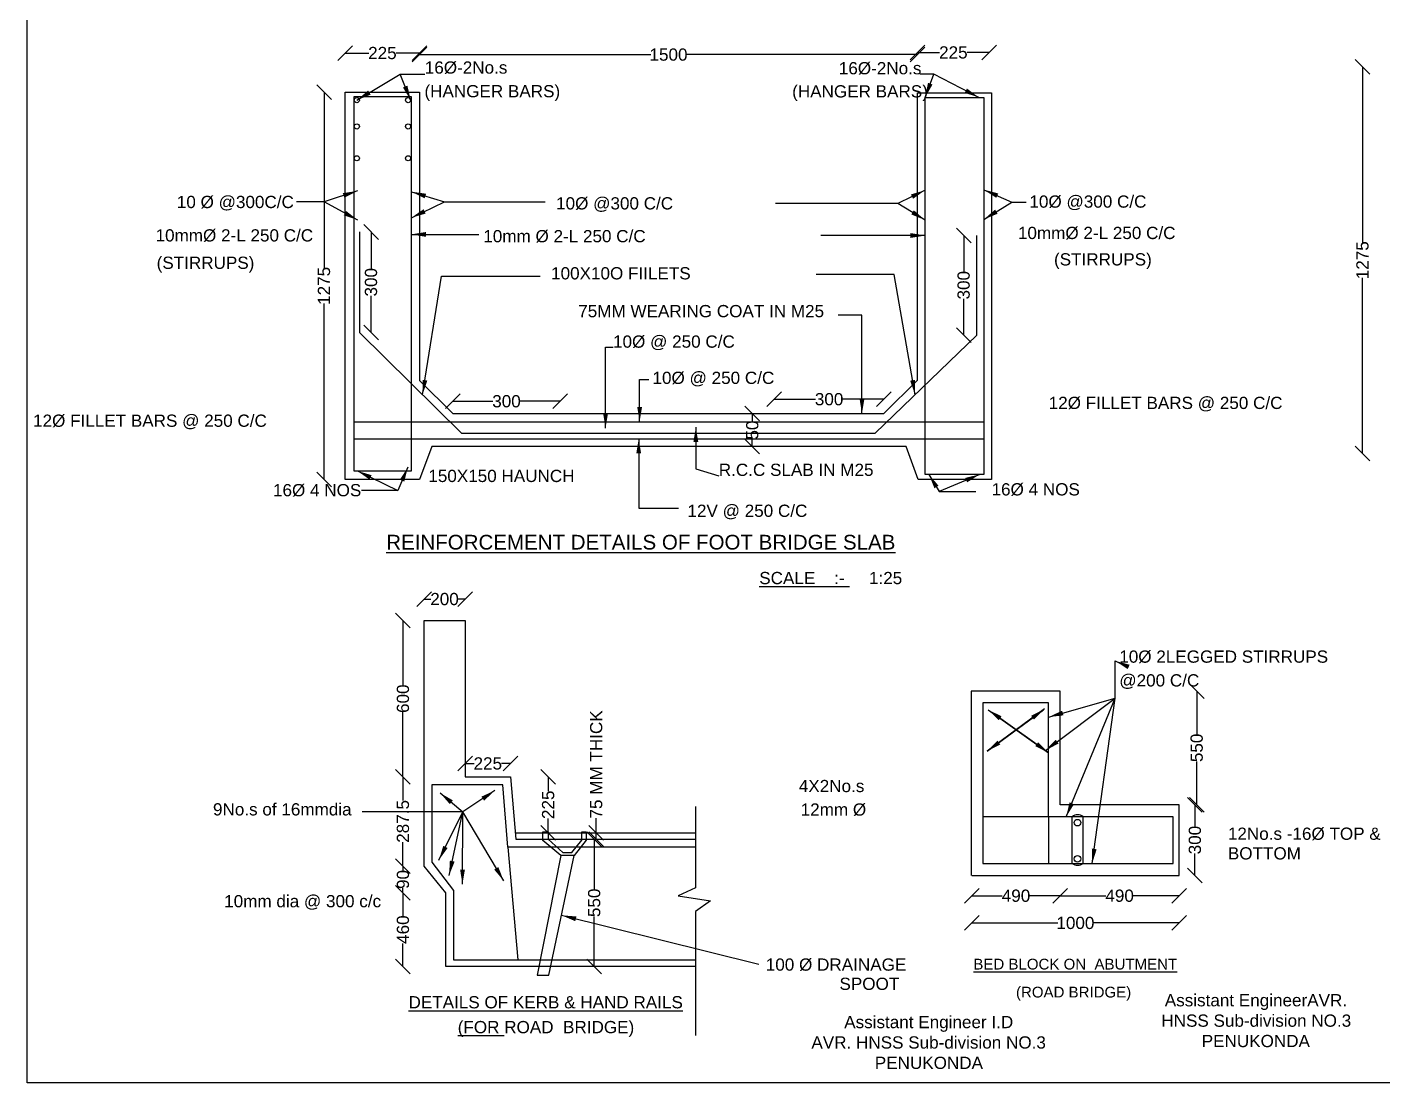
# Model space of a CAD drawing. Header units: millimetres. Extents: x 5766690 to 5772568, y 20982420 to 20985968.
# Drawn here: x 5766690 to 5769461, y 20982420 to 20984578 of the extents above; entities that cross this region are included whole.
import ezdxf

# ---------------------------------------------------------------- set-up
doc = ezdxf.new("R2010")
doc.units = ezdxf.units.MM
doc.header["$MEASUREMENT"] = 0
for name, color, linetype in [('DIMENSIONS', 7, 'Continuous'), ('DRAWING', 7, 'Continuous'), ('TEXT', 7, 'Continuous')]:
    doc.layers.add(name, color=color, linetype=linetype)
doc.styles.get("Standard").update_dxf_attribs({"font": 'arial.ttf', "height": 25})
doc.dimstyles.get("Standard").update_dxf_attribs({"dimtxt": 25, "dimasz": 30, "dimexe": 0.18, "dimexo": 0.0625, "dimgap": 0.09, "dimtad": 0, "dimdec": 0, "dimzin": 0, "dimdsep": 46, "dimtxsty": 'Standard', "dimblk": 'OBLIQUE', "dimcen": 0.09, "dimse1": 1, "dimse2": 1, "dimadec": 0, "dimazin": 0, "dimtfac": 1, "dimtdec": 0, "dimtofl": 0, "dimtmove": 0, "dimatfit": 3, "dimfxl": 1, "dimtolj": 1, "dimtzin": 0, "dimarcsym": 0})

# ---------------------------------------------------------------- blocks, each defined once
blk = doc.blocks.new('_Oblique')
at = {"color": 0, "linetype": 'ByBlock', "lineweight": -2}
blk.add_line((-0.5, -0.5), (0.5, 0.5), dxfattribs=at)
blk = doc.blocks.new('*D23')
at = {"layer": 'Defpoints', "color": 0, "transparency": 16777216}
for p in [(5767492.1, 20984525.4), (5767340.3, 20984445.3), (5767492.1, 20984445.3)]:
    blk.add_point(p, dxfattribs=at)
at = {"layer": 'DIMENSIONS', "color": 0, "lineweight": -2, "transparency": 16777216}
for p, q in [((5767340.3, 20984525.4), (5767388.2, 20984525.4)), ((5767492.1, 20984525.4), (5767444.2, 20984525.4))]:
    blk.add_line(p, q, dxfattribs=at)
at = {"layer": 'DIMENSIONS', "color": 0, "lineweight": -2, "transparency": 16777216, "xscale": 30, "yscale": 30, "zscale": 30, "rotation": 180}
blk.add_blockref('_Oblique', (5767340.3, 20984525.4), dxfattribs=at)
at = {"layer": 'DIMENSIONS', "color": 0, "lineweight": -2, "transparency": 16777216, "xscale": 30, "yscale": 30, "zscale": 30}
blk.add_blockref('_Oblique', (5767492.1, 20984525.4), dxfattribs=at)
at = {"layer": 'DIMENSIONS', "color": 0, "transparency": 16777216, "insert": (5767416.2, 20984525.4), "char_height": 25, "attachment_point": 5}
blk.add_mtext('\\A1;225', dxfattribs=at)
blk = doc.blocks.new('*D24')
at = {"layer": 'Defpoints', "color": 0, "transparency": 16777216}
for p in [(5768510.2, 20984522.2), (5767492.1, 20984445.3), (5768510.2, 20984444.2)]:
    blk.add_point(p, dxfattribs=at)
at = {"layer": 'DIMENSIONS', "color": 0, "lineweight": -2, "transparency": 16777216}
for p, q in [((5767492.1, 20984522.2), (5767964.9, 20984522.2)), ((5768510.2, 20984522.2), (5768037.3, 20984522.2))]:
    blk.add_line(p, q, dxfattribs=at)
at = {"layer": 'DIMENSIONS', "color": 0, "lineweight": -2, "transparency": 16777216, "xscale": 30, "yscale": 30, "zscale": 30, "rotation": 180}
blk.add_blockref('_Oblique', (5767492.1, 20984522.2), dxfattribs=at)
at = {"layer": 'DIMENSIONS', "color": 0, "lineweight": -2, "transparency": 16777216, "xscale": 30, "yscale": 30, "zscale": 30}
blk.add_blockref('_Oblique', (5768510.2, 20984522.2), dxfattribs=at)
at = {"layer": 'DIMENSIONS', "color": 0, "transparency": 16777216, "insert": (5768001.1, 20984522.2), "char_height": 25, "attachment_point": 5}
blk.add_mtext('\\A1;1500', dxfattribs=at)
blk = doc.blocks.new('*D25')
at = {"layer": 'Defpoints', "color": 0, "transparency": 16777216}
for p in [(5768510.2, 20984522.2), (5768656.6, 20984526.6), (5768656.6, 20984522.2)]:
    blk.add_point(p, dxfattribs=at)
at = {"layer": 'DIMENSIONS', "color": 0, "lineweight": -2, "transparency": 16777216}
for p, q in [((5768510.2, 20984526.6), (5768555.4, 20984526.6)), ((5768656.6, 20984526.6), (5768611.4, 20984526.6))]:
    blk.add_line(p, q, dxfattribs=at)
at = {"layer": 'DIMENSIONS', "color": 0, "lineweight": -2, "transparency": 16777216, "xscale": 30, "yscale": 30, "zscale": 30, "rotation": 180}
blk.add_blockref('_Oblique', (5768510.2, 20984526.6), dxfattribs=at)
at = {"layer": 'DIMENSIONS', "color": 0, "lineweight": -2, "transparency": 16777216, "xscale": 30, "yscale": 30, "zscale": 30}
blk.add_blockref('_Oblique', (5768656.6, 20984526.6), dxfattribs=at)
at = {"layer": 'DIMENSIONS', "color": 0, "transparency": 16777216, "insert": (5768583.4, 20984526.6), "char_height": 25, "attachment_point": 5}
blk.add_mtext('\\A1;225', dxfattribs=at)
blk = doc.blocks.new('*D26')
at = {"layer": 'Defpoints', "color": 0, "transparency": 16777216}
for p in [(5767340.3, 20984445.3), (5767296.9, 20983653.9), (5767340.3, 20983653.9)]:
    blk.add_point(p, dxfattribs=at)
at = {"layer": 'DIMENSIONS', "color": 0, "lineweight": -2, "transparency": 16777216}
for p, q in [((5767296.9, 20984445.3), (5767296.9, 20984086)), ((5767296.9, 20983653.9), (5767296.9, 20984013.3))]:
    blk.add_line(p, q, dxfattribs=at)
at = {"layer": 'DIMENSIONS', "color": 0, "lineweight": -2, "transparency": 16777216, "xscale": 30, "yscale": 30, "zscale": 30}
for p, rotation in [((5767296.9, 20984445.3), 90), ((5767296.9, 20983653.9), 270)]:
    blk.add_blockref('_Oblique', p, dxfattribs=dict(at, rotation=rotation))
at = {"layer": 'DIMENSIONS', "color": 0, "transparency": 16777216, "insert": (5767296.9, 20984049.6), "char_height": 25, "attachment_point": 5, "rotation": 90}
blk.add_mtext('\\A1;1275', dxfattribs=at)
blk = doc.blocks.new('*D27')
at = {"layer": 'Defpoints', "color": 0, "transparency": 16777216}
for p in [(5767369.4, 20984159.7), (5767369.4, 20983954.4), (5767393, 20983954.4)]:
    blk.add_point(p, dxfattribs=at)
at = {"layer": 'DIMENSIONS', "color": 0, "lineweight": -2, "transparency": 16777216}
for p, q in [((5767393, 20984159.7), (5767393, 20984084.7)), ((5767393, 20983954.4), (5767393, 20984029.4))]:
    blk.add_line(p, q, dxfattribs=at)
at = {"layer": 'DIMENSIONS', "color": 0, "lineweight": -2, "transparency": 16777216, "xscale": 30, "yscale": 30, "zscale": 30}
for p, rotation in [((5767393, 20984159.7), 90), ((5767393, 20983954.4), 270)]:
    blk.add_blockref('_Oblique', p, dxfattribs=dict(at, rotation=rotation))
at = {"layer": 'DIMENSIONS', "color": 0, "transparency": 16777216, "insert": (5767393, 20984057), "char_height": 25, "attachment_point": 5, "rotation": 90}
blk.add_mtext('\\A1;300', dxfattribs=at)
blk = doc.blocks.new('*D28')
at = {"layer": 'Defpoints', "color": 0, "transparency": 16777216}
for p in [(5767559.9, 20983813.6), (5767559.9, 20983788.7), (5767779.9, 20983788.7)]:
    blk.add_point(p, dxfattribs=at)
at = {"layer": 'DIMENSIONS', "color": 0, "lineweight": -2, "transparency": 16777216}
for p, q in [((5767559.9, 20983813.6), (5767642.2, 20983813.6)), ((5767779.9, 20983813.6), (5767697.5, 20983813.6))]:
    blk.add_line(p, q, dxfattribs=at)
at = {"layer": 'DIMENSIONS', "color": 0, "lineweight": -2, "transparency": 16777216, "xscale": 30, "yscale": 30, "zscale": 30, "rotation": 180}
blk.add_blockref('_Oblique', (5767559.9, 20983813.6), dxfattribs=at)
at = {"layer": 'DIMENSIONS', "color": 0, "lineweight": -2, "transparency": 16777216, "xscale": 30, "yscale": 30, "zscale": 30}
blk.add_blockref('_Oblique', (5767779.9, 20983813.6), dxfattribs=at)
at = {"layer": 'DIMENSIONS', "color": 0, "transparency": 16777216, "insert": (5767669.9, 20983813.6), "char_height": 25, "attachment_point": 5}
blk.add_mtext('\\A1;300', dxfattribs=at)
blk = doc.blocks.new('*D29')
at = {"layer": 'Defpoints', "color": 0, "transparency": 16777216}
for p in [(5768441.6, 20983817.8), (5768217.2, 20983788.7), (5768441.6, 20983788.7)]:
    blk.add_point(p, dxfattribs=at)
at = {"layer": 'DIMENSIONS', "color": 0, "lineweight": -2, "transparency": 16777216}
for p, q in [((5768217.2, 20983817.8), (5768301.7, 20983817.8)), ((5768441.6, 20983817.8), (5768357, 20983817.8))]:
    blk.add_line(p, q, dxfattribs=at)
at = {"layer": 'DIMENSIONS', "color": 0, "lineweight": -2, "transparency": 16777216, "xscale": 30, "yscale": 30, "zscale": 30, "rotation": 180}
blk.add_blockref('_Oblique', (5768217.2, 20983817.8), dxfattribs=at)
at = {"layer": 'DIMENSIONS', "color": 0, "lineweight": -2, "transparency": 16777216, "xscale": 30, "yscale": 30, "zscale": 30}
blk.add_blockref('_Oblique', (5768441.6, 20983817.8), dxfattribs=at)
at = {"layer": 'DIMENSIONS', "color": 0, "transparency": 16777216, "insert": (5768329.4, 20983817.8), "char_height": 25, "attachment_point": 5}
blk.add_mtext('\\A1;300', dxfattribs=at)
blk = doc.blocks.new('*D30')
at = {"layer": 'Defpoints', "color": 0, "transparency": 16777216}
for p in [(5768172.4, 20983788.7), (5768180.8, 20983788.7), (5768180.8, 20983721)]:
    blk.add_point(p, dxfattribs=at)
at = {"layer": 'DIMENSIONS', "color": 0, "lineweight": -2, "transparency": 16777216}
for p, q in [((5768172.4, 20983788.7), (5768172.4, 20983772.8)), ((5768172.4, 20983721), (5768172.4, 20983736.9))]:
    blk.add_line(p, q, dxfattribs=at)
at = {"layer": 'DIMENSIONS', "color": 0, "lineweight": -2, "transparency": 16777216, "xscale": 30, "yscale": 30, "zscale": 30}
for p, rotation in [((5768172.4, 20983788.7), 90), ((5768172.4, 20983721), 270)]:
    blk.add_blockref('_Oblique', p, dxfattribs=dict(at, rotation=rotation))
at = {"layer": 'DIMENSIONS', "color": 0, "transparency": 16777216, "insert": (5768172.4, 20983754.8), "char_height": 25, "attachment_point": 5, "rotation": 90}
blk.add_mtext('\\A1;50', dxfattribs=at)
blk = doc.blocks.new('*D31')
at = {"layer": 'Defpoints', "color": 0, "transparency": 16777216}
for p in [(5768604.5, 20984152.7), (5768631.7, 20984152.7), (5768631.7, 20983949.1)]:
    blk.add_point(p, dxfattribs=at)
at = {"layer": 'DIMENSIONS', "color": 0, "lineweight": -2, "transparency": 16777216}
for p, q in [((5768604.5, 20984152.7), (5768604.5, 20984078.6)), ((5768604.5, 20983949.1), (5768604.5, 20984023.3))]:
    blk.add_line(p, q, dxfattribs=at)
at = {"layer": 'DIMENSIONS', "color": 0, "lineweight": -2, "transparency": 16777216, "xscale": 30, "yscale": 30, "zscale": 30}
for p, rotation in [((5768604.5, 20984152.7), 90), ((5768604.5, 20983949.1), 270)]:
    blk.add_blockref('_Oblique', p, dxfattribs=dict(at, rotation=rotation))
at = {"layer": 'DIMENSIONS', "color": 0, "transparency": 16777216, "insert": (5768604.5, 20984050.9), "char_height": 25, "attachment_point": 5, "rotation": 90}
blk.add_mtext('\\A1;300', dxfattribs=at)
blk = doc.blocks.new('*D32')
at = {"layer": 'Defpoints', "color": 0, "transparency": 16777216}
for p in [(5768801.9, 20983221.3), (5768801.9, 20982989.1), (5769080.9, 20982989.1)]:
    blk.add_point(p, dxfattribs=at)
at = {"layer": 'DIMENSIONS', "color": 0, "lineweight": -2, "transparency": 16777216}
for p, q in [((5769080.9, 20983221.3), (5769080.9, 20983132.9)), ((5769080.9, 20982989.1), (5769080.9, 20983077.5))]:
    blk.add_line(p, q, dxfattribs=at)
at = {"layer": 'DIMENSIONS', "color": 0, "lineweight": -2, "transparency": 16777216, "xscale": 30, "yscale": 30, "zscale": 30}
for p, rotation in [((5769080.9, 20983221.3), 90), ((5769080.9, 20982989.1), 270)]:
    blk.add_blockref('_Oblique', p, dxfattribs=dict(at, rotation=rotation))
at = {"layer": 'DIMENSIONS', "color": 0, "transparency": 16777216, "insert": (5769080.9, 20983105.2), "char_height": 25, "attachment_point": 5, "rotation": 90}
blk.add_mtext('\\A1;550', dxfattribs=at)
blk = doc.blocks.new('*D33')
at = {"layer": 'Defpoints', "color": 0, "transparency": 16777216}
for p in [(5769044.7, 20982989.1), (5769044.7, 20982844.6), (5769077.2, 20982844.6)]:
    blk.add_point(p, dxfattribs=at)
at = {"layer": 'DIMENSIONS', "color": 0, "lineweight": -2, "transparency": 16777216}
for p, q in [((5769077.2, 20982989.1), (5769077.2, 20982944.5)), ((5769077.2, 20982844.6), (5769077.2, 20982889.2))]:
    blk.add_line(p, q, dxfattribs=at)
at = {"layer": 'DIMENSIONS', "color": 0, "lineweight": -2, "transparency": 16777216, "xscale": 30, "yscale": 30, "zscale": 30}
for p, rotation in [((5769077.2, 20982989.1), 90), ((5769077.2, 20982844.6), 270)]:
    blk.add_blockref('_Oblique', p, dxfattribs=dict(at, rotation=rotation))
at = {"layer": 'DIMENSIONS', "color": 0, "transparency": 16777216, "insert": (5769077.2, 20982916.8), "char_height": 25, "attachment_point": 5, "rotation": 90}
blk.add_mtext('\\A1;300', dxfattribs=at)
blk = doc.blocks.new('*D34')
at = {"layer": 'Defpoints', "color": 0, "transparency": 16777216}
for p in [(5768801.9, 20982978.3), (5768621.1, 20982844.6), (5768801.9, 20982802.9)]:
    blk.add_point(p, dxfattribs=at)
at = {"layer": 'DIMENSIONS', "color": 0, "lineweight": -2, "transparency": 16777216}
for p, q in [((5768621.1, 20982802.9), (5768683.3, 20982802.9)), ((5768801.9, 20982802.9), (5768739.7, 20982802.9))]:
    blk.add_line(p, q, dxfattribs=at)
at = {"layer": 'DIMENSIONS', "color": 0, "lineweight": -2, "transparency": 16777216, "xscale": 30, "yscale": 30, "zscale": 30, "rotation": 180}
blk.add_blockref('_Oblique', (5768621.1, 20982802.9), dxfattribs=at)
at = {"layer": 'DIMENSIONS', "color": 0, "lineweight": -2, "transparency": 16777216, "xscale": 30, "yscale": 30, "zscale": 30}
blk.add_blockref('_Oblique', (5768801.9, 20982802.9), dxfattribs=at)
at = {"layer": 'DIMENSIONS', "color": 0, "transparency": 16777216, "insert": (5768711.5, 20982802.9), "char_height": 25, "attachment_point": 5}
blk.add_mtext('\\A1;490', dxfattribs=at)
blk = doc.blocks.new('*D35')
at = {"layer": 'Defpoints', "color": 0, "transparency": 16777216}
for p in [(5768801.9, 20982989.1), (5769044.7, 20982989.1), (5769044.7, 20982802.9)]:
    blk.add_point(p, dxfattribs=at)
at = {"layer": 'DIMENSIONS', "color": 0, "lineweight": -2, "transparency": 16777216}
for p, q in [((5768801.9, 20982802.9), (5768895.1, 20982802.9)), ((5769044.7, 20982802.9), (5768951.5, 20982802.9))]:
    blk.add_line(p, q, dxfattribs=at)
at = {"layer": 'DIMENSIONS', "color": 0, "lineweight": -2, "transparency": 16777216, "xscale": 30, "yscale": 30, "zscale": 30, "rotation": 180}
blk.add_blockref('_Oblique', (5768801.9, 20982802.9), dxfattribs=at)
at = {"layer": 'DIMENSIONS', "color": 0, "lineweight": -2, "transparency": 16777216, "xscale": 30, "yscale": 30, "zscale": 30}
blk.add_blockref('_Oblique', (5769044.7, 20982802.9), dxfattribs=at)
at = {"layer": 'DIMENSIONS', "color": 0, "transparency": 16777216, "insert": (5768923.3, 20982802.9), "char_height": 25, "attachment_point": 5}
blk.add_mtext('\\A1;490', dxfattribs=at)
blk = doc.blocks.new('*D36')
at = {"layer": 'Defpoints', "color": 0, "transparency": 16777216}
for p in [(5768621.1, 20982844.6), (5769044.7, 20982844.6), (5769044.7, 20982747.3)]:
    blk.add_point(p, dxfattribs=at)
at = {"layer": 'DIMENSIONS', "color": 0, "lineweight": -2, "transparency": 16777216}
for p, q in [((5768621.1, 20982747.3), (5768796.7, 20982747.3)), ((5769044.7, 20982747.3), (5768869.1, 20982747.3))]:
    blk.add_line(p, q, dxfattribs=at)
at = {"layer": 'DIMENSIONS', "color": 0, "lineweight": -2, "transparency": 16777216, "xscale": 30, "yscale": 30, "zscale": 30, "rotation": 180}
blk.add_blockref('_Oblique', (5768621.1, 20982747.3), dxfattribs=at)
at = {"layer": 'DIMENSIONS', "color": 0, "lineweight": -2, "transparency": 16777216, "xscale": 30, "yscale": 30, "zscale": 30}
blk.add_blockref('_Oblique', (5769044.7, 20982747.3), dxfattribs=at)
at = {"layer": 'DIMENSIONS', "color": 0, "transparency": 16777216, "insert": (5768832.9, 20982747.3), "char_height": 25, "attachment_point": 5}
blk.add_mtext('\\A1;1000', dxfattribs=at)
blk = doc.blocks.new('*D39')
at = {"layer": 'Defpoints', "color": 0, "transparency": 16777216}
for p in [(5769476.8, 20984497.1), (5769419.8, 20983706.9), (5769476.8, 20983706.9)]:
    blk.add_point(p, dxfattribs=at)
at = {"layer": 'DIMENSIONS', "color": 0, "lineweight": -2, "transparency": 16777216}
for p, q in [((5769419.8, 20984497.1), (5769419.8, 20984138.3)), ((5769419.8, 20983706.9), (5769419.8, 20984065.7))]:
    blk.add_line(p, q, dxfattribs=at)
at = {"layer": 'DIMENSIONS', "color": 0, "lineweight": -2, "transparency": 16777216, "xscale": 30, "yscale": 30, "zscale": 30}
for p, rotation in [((5769419.8, 20984497.1), 90), ((5769419.8, 20983706.9), 270)]:
    blk.add_blockref('_Oblique', p, dxfattribs=dict(at, rotation=rotation))
at = {"layer": 'DIMENSIONS', "color": 0, "transparency": 16777216, "insert": (5769419.8, 20984102), "char_height": 25, "attachment_point": 5, "rotation": 90}
blk.add_mtext('\\A1;1275', dxfattribs=at)
blk = doc.blocks.new('*D42')
at = {"layer": 'Defpoints', "color": 0, "transparency": 16777216}
for p in [(5767585.1, 20983409.3), (5767501.3, 20983365.3), (5767585.1, 20983365.3)]:
    blk.add_point(p, dxfattribs=at)
at = {"layer": 'DIMENSIONS', "color": 0, "lineweight": -2, "transparency": 16777216}
for p, q in [((5767501.3, 20983409.3), (5767515.3, 20983409.3)), ((5767585.1, 20983409.3), (5767571.1, 20983409.3))]:
    blk.add_line(p, q, dxfattribs=at)
at = {"layer": 'DIMENSIONS', "color": 0, "lineweight": -2, "transparency": 16777216, "xscale": 30, "yscale": 30, "zscale": 30, "rotation": 180}
blk.add_blockref('_Oblique', (5767501.3, 20983409.3), dxfattribs=at)
at = {"layer": 'DIMENSIONS', "color": 0, "lineweight": -2, "transparency": 16777216, "xscale": 30, "yscale": 30, "zscale": 30}
blk.add_blockref('_Oblique', (5767585.1, 20983409.3), dxfattribs=at)
at = {"layer": 'DIMENSIONS', "color": 0, "transparency": 16777216, "insert": (5767543.2, 20983409.3), "char_height": 25, "attachment_point": 5}
blk.add_mtext('\\A1;200', dxfattribs=at)
blk = doc.blocks.new('*D43')
at = {"layer": 'Defpoints', "color": 0, "transparency": 16777216}
for p in [(5767458.3, 20983365.3), (5767585.1, 20983365.3), (5767585.1, 20983046.2)]:
    blk.add_point(p, dxfattribs=at)
at = {"layer": 'DIMENSIONS', "color": 0, "lineweight": -2, "transparency": 16777216}
for p, q in [((5767458.3, 20983365.3), (5767458.3, 20983233.5)), ((5767458.3, 20983046.2), (5767458.3, 20983178))]:
    blk.add_line(p, q, dxfattribs=at)
at = {"layer": 'DIMENSIONS', "color": 0, "lineweight": -2, "transparency": 16777216, "xscale": 30, "yscale": 30, "zscale": 30}
for p, rotation in [((5767458.3, 20983365.3), 90), ((5767458.3, 20983046.2), 270)]:
    blk.add_blockref('_Oblique', p, dxfattribs=dict(at, rotation=rotation))
at = {"layer": 'DIMENSIONS', "color": 0, "transparency": 16777216, "insert": (5767458.3, 20983205.7), "char_height": 25, "attachment_point": 5, "rotation": 90}
blk.add_mtext('\\A1;600', dxfattribs=at)
blk = doc.blocks.new('*D44')
at = {"layer": 'Defpoints', "color": 0, "transparency": 16777216}
for p in [(5767678.3, 20983073.3), (5767585.1, 20983046.2), (5767678.3, 20983046.2)]:
    blk.add_point(p, dxfattribs=at)
at = {"layer": 'DIMENSIONS', "color": 0, "lineweight": -2, "transparency": 16777216}
for p, q in [((5767585.1, 20983073.3), (5767603.7, 20983073.3)), ((5767678.3, 20983073.3), (5767659.7, 20983073.3))]:
    blk.add_line(p, q, dxfattribs=at)
at = {"layer": 'DIMENSIONS', "color": 0, "lineweight": -2, "transparency": 16777216, "xscale": 30, "yscale": 30, "zscale": 30, "rotation": 180}
blk.add_blockref('_Oblique', (5767585.1, 20983073.3), dxfattribs=at)
at = {"layer": 'DIMENSIONS', "color": 0, "lineweight": -2, "transparency": 16777216, "xscale": 30, "yscale": 30, "zscale": 30}
blk.add_blockref('_Oblique', (5767678.3, 20983073.3), dxfattribs=at)
at = {"layer": 'DIMENSIONS', "color": 0, "transparency": 16777216, "insert": (5767631.7, 20983073.3), "char_height": 25, "attachment_point": 5}
blk.add_mtext('\\A1;225', dxfattribs=at)
blk = doc.blocks.new('*D45')
at = {"layer": 'Defpoints', "color": 0, "transparency": 16777216}
for p in [(5767682, 20983046.2), (5767687.7, 20982931.6), (5767755.1, 20982931.6)]:
    blk.add_point(p, dxfattribs=at)
at = {"layer": 'DIMENSIONS', "color": 0, "lineweight": -2, "transparency": 16777216}
for p, q in [((5767755.1, 20983046.2), (5767755.1, 20983016.9)), ((5767755.1, 20982931.6), (5767755.1, 20982960.9))]:
    blk.add_line(p, q, dxfattribs=at)
at = {"layer": 'DIMENSIONS', "color": 0, "lineweight": -2, "transparency": 16777216, "xscale": 30, "yscale": 30, "zscale": 30}
for p, rotation in [((5767755.1, 20983046.2), 90), ((5767755.1, 20982931.6), 270)]:
    blk.add_blockref('_Oblique', p, dxfattribs=dict(at, rotation=rotation))
at = {"layer": 'DIMENSIONS', "color": 0, "transparency": 16777216, "insert": (5767755.1, 20982988.9), "char_height": 25, "attachment_point": 5, "rotation": 90}
blk.add_mtext('\\A1;225', dxfattribs=at)
blk = doc.blocks.new('*D46')
at = {"layer": 'Defpoints', "color": 0, "transparency": 16777216}
for p in [(5767585.1, 20983046.2), (5767458.3, 20982863.7), (5767501.3, 20982863.7)]:
    blk.add_point(p, dxfattribs=at)
at = {"layer": 'DIMENSIONS', "color": 0, "lineweight": -2, "transparency": 16777216}
for p, q in [((5767458.3, 20983046.2), (5767458.3, 20982997.5)), ((5767458.3, 20982863.7), (5767458.3, 20982912.4))]:
    blk.add_line(p, q, dxfattribs=at)
at = {"layer": 'DIMENSIONS', "color": 0, "lineweight": -2, "transparency": 16777216, "xscale": 30, "yscale": 30, "zscale": 30}
for p, rotation in [((5767458.3, 20983046.2), 90), ((5767458.3, 20982863.7), 270)]:
    blk.add_blockref('_Oblique', p, dxfattribs=dict(at, rotation=rotation))
at = {"layer": 'DIMENSIONS', "color": 0, "transparency": 16777216, "insert": (5767458.3, 20982954.9), "char_height": 25, "attachment_point": 5, "rotation": 90}
blk.add_mtext('\\A1;287.5', dxfattribs=at)
blk = doc.blocks.new('*D47')
at = {"layer": 'Defpoints', "color": 0, "transparency": 16777216}
for p in [(5767501.3, 20982863.7), (5767458.3, 20982808.8), (5767545.9, 20982808.8)]:
    blk.add_point(p, dxfattribs=at)
at = {"layer": 'DIMENSIONS', "color": 0, "lineweight": -2, "transparency": 16777216}
for p, q in [((5767458.3, 20982863.7), (5767458.3, 20982854.2)), ((5767458.3, 20982808.8), (5767458.3, 20982818.3))]:
    blk.add_line(p, q, dxfattribs=at)
at = {"layer": 'DIMENSIONS', "color": 0, "lineweight": -2, "transparency": 16777216, "xscale": 30, "yscale": 30, "zscale": 30}
for p, rotation in [((5767458.3, 20982863.7), 90), ((5767458.3, 20982808.8), 270)]:
    blk.add_blockref('_Oblique', p, dxfattribs=dict(at, rotation=rotation))
at = {"layer": 'DIMENSIONS', "color": 0, "transparency": 16777216, "insert": (5767458.3, 20982836.2), "char_height": 25, "attachment_point": 5, "rotation": 90}
blk.add_mtext('\\A1;90', dxfattribs=at)
blk = doc.blocks.new('*D48')
at = {"layer": 'Defpoints', "color": 0, "transparency": 16777216}
for p in [(5767545.9, 20982808.8), (5767458.3, 20982658.6), (5767545.9, 20982658.6)]:
    blk.add_point(p, dxfattribs=at)
at = {"layer": 'DIMENSIONS', "color": 0, "lineweight": -2, "transparency": 16777216}
for p, q in [((5767458.3, 20982808.8), (5767458.3, 20982761.9)), ((5767458.3, 20982658.6), (5767458.3, 20982705.5))]:
    blk.add_line(p, q, dxfattribs=at)
at = {"layer": 'DIMENSIONS', "color": 0, "lineweight": -2, "transparency": 16777216, "xscale": 30, "yscale": 30, "zscale": 30}
for p, rotation in [((5767458.3, 20982808.8), 90), ((5767458.3, 20982658.6), 270)]:
    blk.add_blockref('_Oblique', p, dxfattribs=dict(at, rotation=rotation))
at = {"layer": 'DIMENSIONS', "color": 0, "transparency": 16777216, "insert": (5767458.3, 20982733.7), "char_height": 25, "attachment_point": 5, "rotation": 90}
blk.add_mtext('\\A1;460', dxfattribs=at)
blk = doc.blocks.new('*D49')
at = {"layer": 'Defpoints', "color": 0, "transparency": 16777216}
for p in [(5767849.3, 20982918.4), (5767849.3, 20982658.6), (5767849.3, 20982658.6)]:
    blk.add_point(p, dxfattribs=at)
at = {"layer": 'DIMENSIONS', "color": 0, "lineweight": -2, "transparency": 16777216}
for p, q in [((5767849.3, 20982918.4), (5767849.3, 20982816.2)), ((5767849.3, 20982658.6), (5767849.3, 20982760.8))]:
    blk.add_line(p, q, dxfattribs=at)
at = {"layer": 'DIMENSIONS', "color": 0, "lineweight": -2, "transparency": 16777216, "xscale": 30, "yscale": 30, "zscale": 30}
for p, rotation in [((5767849.3, 20982918.4), 90), ((5767849.3, 20982658.6), 270)]:
    blk.add_blockref('_Oblique', p, dxfattribs=dict(at, rotation=rotation))
at = {"layer": 'DIMENSIONS', "color": 0, "transparency": 16777216, "insert": (5767849.3, 20982788.5), "char_height": 25, "attachment_point": 5, "rotation": 90}
blk.add_mtext('\\A1;550', dxfattribs=at)
blk = doc.blocks.new('*D50')
at = {"layer": 'Defpoints', "color": 0, "transparency": 16777216}
for p in [(5767849.3, 20982931.6), (5767853.4, 20982931.6), (5767849.3, 20982918.4)]:
    blk.add_point(p, dxfattribs=at)
at = {"layer": 'DIMENSIONS', "color": 0, "lineweight": -2, "transparency": 16777216}
for p, q in [((5767853.4, 20982931.6), (5767853.4, 20982961.6)), ((5767853.4, 20982918.4), (5767853.4, 20982931.6))]:
    blk.add_line(p, q, dxfattribs=at)
at = {"layer": 'DIMENSIONS', "color": 0, "lineweight": -2, "transparency": 16777216, "xscale": 30, "yscale": 30, "zscale": 30}
for p, rotation in [((5767853.4, 20982931.6), 90), ((5767853.4, 20982918.4), 270)]:
    blk.add_blockref('_Oblique', p, dxfattribs=dict(at, rotation=rotation))
at = {"layer": 'DIMENSIONS', "color": 0, "transparency": 16777216, "insert": (5767853.4, 20983071.4), "char_height": 25, "attachment_point": 5, "rotation": 90}
blk.add_mtext('\\A1;75 MM THICK', dxfattribs=at)

msp = doc.modelspace()

# ---------------------------------------------------------------- linework, layer by layer
at = {"layer": 'DRAWING', "color": 0}
for points in [[(5766689.9, 20985968), (5772567.6, 20985968), (5772567.6, 20982420.5), (5766689.9, 20982420.5)], [(5767357.8, 20983671.3), (5767475.4, 20983671.3), (5767475.4, 20984435.8), (5767357.8, 20984435.8)], [(5768645.8, 20983664.2), (5768525.7, 20983664.2), (5768525.7, 20984434.8), (5768645.8, 20984434.8)]]:
    msp.add_lwpolyline(points, close=True, dxfattribs=at)
for points in [[(5767340.3, 20983654), (5767340.3, 20984445.3), (5767492.1, 20984445.3), (5767492.1, 20983855.9), (5767559.9, 20983788.7), (5768441.6, 20983788.7), (5768510.2, 20983856.7), (5768510.2, 20984444.2), (5768661.7, 20984444.2), (5768661.7, 20983653.5), (5768511.2, 20983653.5), (5768486.8, 20983721), (5767517.2, 20983721), (5767492.2, 20983653.9), (5767340.3, 20983653.9)], [(5767369.4, 20984159.7), (5767369.4, 20983954.4), (5767577.9, 20983748.7), (5768423.9, 20983748.7), (5768631.7, 20983949.1), (5768631.7, 20984152.7)], [(5767357.8, 20983772), (5768645.8, 20983772)], [(5767357.8, 20983737.2), (5768645.8, 20983737.2)], [(5768056.2, 20982658.6), (5767545.9, 20982658.6), (5767545.9, 20982808.8), (5767501.3, 20982863.7), (5767501.3, 20983365.3), (5767585.1, 20983365.3), (5767585.1, 20983046.2), (5767678.3, 20983046.2), (5767688.7, 20982918.4), (5768056.5, 20982918.4)], [(5768621.1, 20982844.6), (5769044.7, 20982844.6), (5769044.7, 20982989.1), (5768801.9, 20982989.1), (5768801.9, 20983221.3), (5768620, 20983221.3), (5768620, 20982844.6)], [(5769032.9, 20982868.9), (5769032.9, 20982964.3), (5768778.2, 20982964.3), (5768778.2, 20983197.1), (5768644, 20983197.1), (5768644, 20982868.9), (5769032.9, 20982868.9)], [(5768056.5, 20982902.1), (5767672.7, 20982902.1), (5767662.6, 20983029.7), (5767517.6, 20983029.7), (5767517.6, 20982871.3), (5767561.6, 20982813.6), (5767561.6, 20982672), (5768056.2, 20982672)], [(5768056.5, 20982985.2), (5768056.5, 20982819), (5768021.1, 20982802.9), (5768086.8, 20982792.8), (5768056.2, 20982771), (5768056.2, 20982517.2)], [(5768778.2, 20982964.3), (5768644, 20982964.3)], [(5768778.2, 20982964.3), (5768778.1, 20982868.9)], [(5768826.4, 20982868.9), (5768826.4, 20982964.3)], [(5768848.7, 20982868.9), (5768848.7, 20982964.3)], [(5767687.7, 20982931.6), (5768056.5, 20982931.6)], [(5767781, 20982885.2), (5767744.2, 20982915.7), (5767744.2, 20982933.9), (5767755.1, 20982933.9), (5767755.1, 20982918.4), (5767785, 20982891.1), (5767803.3, 20982891.1), (5767824.1, 20982916.5), (5767824.1, 20982933.7), (5767833.1, 20982933.7), (5767833.1, 20982916.5), (5767808.4, 20982885.2)], [(5767672.7, 20982902.1), (5767693, 20982672)], [(5767732.5, 20982640.9), (5767756.8, 20982640.9), (5767808.4, 20982885.2), (5767781, 20982885.2), (5767732.5, 20982640.9)]]:
    msp.add_lwpolyline(points, dxfattribs=at)
for centre, radius in [((5767363.9, 20984429.2), 5.29), ((5767468.7, 20984429.2), 5.29), ((5767363.9, 20984375.5), 5.29), ((5767468.7, 20984375.5), 5.29), ((5767363.9, 20984310.4), 5.29), ((5767468.7, 20984310.4), 5.29), ((5768837.2, 20982952.4), 6.77), ((5768837.2, 20982878.5), 6.77)]:
    msp.add_circle(centre, radius, dxfattribs=at)
for centre, radius, start, end in [((5768837.5, 20982951.6), 16.9, 48.5311, 131.4689), ((5768837.5, 20982883.9), 18.7, 233.4303, 306.5697)]:
    msp.add_arc(centre, radius, start, end, dxfattribs=at)

# ---------------------------------------------------------------- texts
at = {"layer": 'TEXT', "color": 0}
for s, height, p in [('16Ø-2No.s', 25, (5767502.9, 20984483.4)), ('16Ø-2No.s', 25, (5768349.3, 20984482)), ('(HANGER BARS)', 25, (5767502.2, 20984435)), ('(HANGER BARS)', 25, (5768253.9, 20984434.7)), ('10 Ø @300C/C', 25, (5766996, 20984208.6)), ('10Ø @300 C/C', 25, (5767771.3, 20984205.8)), ('10Ø @300 C/C', 25, (5768738.9, 20984209.4)), ('10mmØ 2-L 250 C/C', 25, (5768715.4, 20984145.3)), ('10mmØ 2-L 250 C/C', 25, (5766952.5, 20984140.3)), ('10mm Ø 2-L 250 C/C', 25, (5767622.5, 20984138.7)), ('(STIRRUPS)', 25, (5768789.2, 20984091.3)), ('(STIRRUPS)', 25, (5766954.7, 20984084.3)), ('100X10O FIILETS', 25, (5767761.1, 20984062.8)), ('75MM WEARING COAT IN M25', 25, (5767816.6, 20983985.5)), ('10Ø @ 250 C/C', 25, (5767887.7, 20983923.2)), ('10Ø @ 250 C/C', 25, (5767968.4, 20983849.1)), ('12Ø FILLET BARS @ 250 C/C', 25, (5768778.3, 20983797.9)), ('12Ø FILLET BARS @ 250 C/C', 25, (5766702.1, 20983761.5)), ('150X150 HAUNCH', 25, (5767510.1, 20983648.6)), ('R.C.C SLAB IN M25', 25, (5768103.9, 20983661.1)), ('16Ø 4 NOS', 25, (5767192.6, 20983619.5)), ('16Ø 4 NOS', 25, (5768661.5, 20983621.2)), ('12V @ 250 C/C', 25, (5768039.9, 20983577.4)), ('%%UREINFORCEMENT DETAILS OF FOOT BRIDGE SLAB', 30, (5767424.1, 20983510.7)), ('%%USCALE    :- ', 25, (5768186.6, 20983439.9)), ('1:25', 25, (5768410.9, 20983439.9)), ('10Ø 2LEGGED STIRRUPS', 25, (5768922.6, 20983279.3)), ('@200 C/C', 25, (5768922.6, 20983230.7)), ('4X2No.s', 25, (5768267.5, 20983014.8)), ('9No.s of 16mmdia', 25, (5767069.9, 20982967.1)), ('12mm Ø', 25, (5768271.3, 20982966.7)), ('12No.s -16Ø TOP &', 25, (5769144.6, 20982917.3)), ('BOTTOM', 25, (5769144.6, 20982877.1)), ('10mm dia @ 300 c/c', 25, (5767092.8, 20982779.4)), ('100 Ø DRAINAGE', 25, (5768200, 20982649.8)), ('%%UBED BLOCK ON  ABUTMENT', 22, (5768624.3, 20982652.2)), ('SPOOT', 25, (5768350.6, 20982610.5)), ('(ROAD BRIDGE)', 22, (5768711.4, 20982595)), ('%%UDETAILS OF KERB & HAND RAILS', 25, (5767469.6, 20982572.8)), ('%%U(FOR %%UROAD  BRIDGE)', 25, (5767570.2, 20982522))]:
    msp.add_text(s, height=height, dxfattribs=at).set_placement(p)
at = {"layer": 'TEXT', "color": 0, "char_height": 25, "attachment_point": 1}
for s, insert, width in [('\\pi27.823;Assistant EngineerAVR. \\P\\pi20.754;HNSS Sub-division NO.3 \\P\\pi103.37;PENUKONDA', (5768987.8, 20982601.9), 425.324), ('\\pi142.29;Assistant Engineer I.D \\P\\pi75.213;AVR. HNSS Sub-division NO.3 \\P\\pi204.83;PENUKONDA', (5768218, 20982557.3), 628.256)]:
    msp.add_mtext(s, dxfattribs=dict(at, insert=insert, width=width))

# ---------------------------------------------------------------- dimensions: what is measured, and where the dimension line sits
at = {"layer": 'DIMENSIONS', "color": 0}
for base, p1, p2, text, picture, middle in [((5767492.1, 20984525.4), (5767340.3, 20984445.3), (5767492.1, 20984445.3), '225', '*D23', (5767416.2, 20984525.4)), ((5768510.2, 20984522.2), (5767492.1, 20984445.3), (5768510.2, 20984444.2), '1500', '*D24', (5768001.1, 20984522.2)), ((5768656.6, 20984526.6), (5768510.2, 20984522.2), (5768656.6, 20984522.2), '225', '*D25', (5768583.4, 20984526.6)), ((5767559.9, 20983813.6), (5767779.9, 20983788.7), (5767559.9, 20983788.7), '300', '*D28', (5767669.9, 20983813.6)), ((5768441.6, 20983817.8), (5768217.2, 20983788.7), (5768441.6, 20983788.7), '300', '*D29', (5768329.4, 20983817.8)), ((5767585.1, 20983409.3), (5767501.3, 20983365.3), (5767585.1, 20983365.3), '200', '*D42', (5767543.2, 20983409.3)), ((5767678.3, 20983073.3), (5767585.1, 20983046.2), (5767678.3, 20983046.2), '225', '*D44', (5767631.7, 20983073.3)), ((5768801.9, 20982802.9), (5768621.1, 20982844.6), (5768801.9, 20982978.3), '490', '*D34', (5768711.5, 20982802.9)), ((5769044.7, 20982802.9), (5768801.9, 20982989.1), (5769044.7, 20982989.1), '490', '*D35', (5768923.3, 20982802.9)), ((5769044.7, 20982747.3), (5768621.1, 20982844.6), (5769044.7, 20982844.6), '1000', '*D36', (5768832.9, 20982747.3))]:
    dim = msp.add_linear_dim(base=base, p1=p1, p2=p2, text=text, dimstyle='Standard', dxfattribs=at)
    dim.commit()
    dim.dimension.update_dxf_attribs({"geometry": picture, "text_midpoint": middle})
for base, p1, p2, text, picture, middle in [((5769419.8, 20983706.9), (5769476.8, 20984497.1), (5769476.8, 20983706.9), '1275', '*D39', (5769419.8, 20984102)), ((5767296.9, 20983653.9), (5767340.3, 20984445.3), (5767340.3, 20983653.9), '1275', '*D26', (5767296.9, 20984049.6)), ((5767393, 20983954.4), (5767369.4, 20984159.7), (5767369.4, 20983954.4), '300', '*D27', (5767393, 20984057)), ((5768604.5, 20984152.7), (5768631.7, 20983949.1), (5768631.7, 20984152.7), '300', '*D31', (5768604.5, 20984050.9)), ((5768172.4, 20983788.7), (5768180.8, 20983721), (5768180.8, 20983788.7), '50', '*D30', (5768172.4, 20983754.8)), ((5767458.3, 20983365.3), (5767585.1, 20983046.2), (5767585.1, 20983365.3), '600', '*D43', (5767458.3, 20983205.7)), ((5769080.9, 20982989.1), (5768801.9, 20983221.3), (5768801.9, 20982989.1), '550', '*D32', (5769080.9, 20983105.2)), ((5767853.4, 20982931.6), (5767849.3, 20982918.4), (5767849.3, 20982931.6), '75 MM THICK', '*D50', (5767853.4, 20983071.4)), ((5767458.3, 20982863.7), (5767585.1, 20983046.2), (5767501.3, 20982863.7), '287.5', '*D46', (5767458.3, 20982954.9)), ((5767755.1, 20982931.6), (5767682, 20983046.2), (5767687.7, 20982931.6), '225', '*D45', (5767755.1, 20982988.9)), ((5769077.2, 20982844.6), (5769044.7, 20982989.1), (5769044.7, 20982844.6), '300', '*D33', (5769077.2, 20982916.8)), ((5767849.3, 20982658.6), (5767849.3, 20982918.4), (5767849.3, 20982658.6), '550', '*D49', (5767849.3, 20982788.5)), ((5767458.3, 20982808.8), (5767501.3, 20982863.7), (5767545.9, 20982808.8), '90', '*D47', (5767458.3, 20982836.2)), ((5767458.3, 20982658.6), (5767545.9, 20982808.8), (5767545.9, 20982658.6), '460', '*D48', (5767458.3, 20982733.7))]:
    dim = msp.add_linear_dim(base=base, p1=p1, p2=p2, angle=90, text=text, dimstyle='Standard', dxfattribs=at)
    dim.commit()
    dim.dimension.update_dxf_attribs({"geometry": picture, "text_midpoint": middle})

# ---------------------------------------------------------------- leaders
for points in [[(5767363.9, 20984429.2), (5767452.6, 20984482.3)], [(5767474, 20984429.2), (5767452.6, 20984482.3), (5767502.9, 20984482.3)], [(5768635.6, 20984434.8), (5768543.4, 20984482), (5768515.1, 20984482)], [(5768525.7, 20984434.8), (5768543.4, 20984482)], [(5767365.4, 20984243.6), (5767296.9, 20984221.5)], [(5767475.4, 20984242), (5767543.2, 20984221.3)], [(5768525.7, 20984245.1), (5768470.1, 20984218), (5768219.9, 20984218)], [(5768645.8, 20984246.2), (5768702.9, 20984220.7)], [(5767366, 20984184), (5767296.9, 20984221.5), (5767240.5, 20984221.5)], [(5767475.4, 20984188.9), (5767543.2, 20984221.3), (5767748.9, 20984221.3)], [(5768525.7, 20984184.1), (5768470.1, 20984218)], [(5768645.8, 20984185.5), (5768702.9, 20984220.7), (5768732.1, 20984220.7)], [(5767475.4, 20984154.8), (5767613.6, 20984154.8)], [(5768525.7, 20984152.5), (5768312.5, 20984152.5)], [(5767498.4, 20983827.1), (5767536.8, 20984069.6), (5767738.9, 20984069.6)], [(5768505.1, 20983827), (5768462.7, 20984072.5), (5768303, 20984072.5)], [(5768396.6, 20983788.7), (5768396.6, 20983989.7), (5768348.2, 20983989.7)], [(5767872.4, 20983758.7), (5767872.4, 20983924.5), (5767887.7, 20983924.5)], [(5767942.1, 20983772), (5767942.1, 20983858.1), (5767960.7, 20983858.1)], [(5768057, 20983760.6), (5768057, 20983675.3), (5768103.9, 20983661.1)], [(5767940.2, 20983737.2), (5767940.2, 20983595.4), (5768021.2, 20983595.4)], [(5767365, 20983671.3), (5767447.5, 20983631.3), (5767373.7, 20983631.3)], [(5767468.4, 20983678.9), (5767447.5, 20983631.3)], [(5768533.4, 20983664.2), (5768554.6, 20983629.1)], [(5768637.2, 20983664.2), (5768554.6, 20983629.1), (5768629.1, 20983629.1)], [(5768867.2, 20982868.9), (5768914.4, 20983206.8), (5768914.4, 20983283)], [(5768914.4, 20983283), (5768922.6, 20983279.3)], [(5768771.5, 20983100.1), (5768914.4, 20983206.8)], [(5768778.2, 20983168.3), (5768914.4, 20983206.8)], [(5768814, 20982964.3), (5768914.4, 20983206.8)], [(5768769.5, 20983184.7), (5768652.3, 20983098.3)], [(5768652.3, 20983098.3), (5768767.5, 20983183.2)], [(5768654.5, 20983183.2), (5768778.2, 20983095.3)], [(5768778.2, 20983095.3), (5768675.4, 20983168.3)], [(5767534.1, 20983013.2), (5767580.8, 20982974.4)], [(5767646.3, 20983018.1), (5767580.8, 20982974.4)], [(5767531.7, 20982875.9), (5767580.8, 20982974.4), (5767375.1, 20982974.4)], [(5767552.6, 20982844.4), (5767580.8, 20982974.4)], [(5767579.8, 20982826.4), (5767580.8, 20982974.4)], [(5767664.3, 20982833.2), (5767580.8, 20982974.4)], [(5767782.6, 20982763), (5768185.8, 20982662.9)]]:
    msp.add_leader(points, dimstyle='Standard', override={"dimgap": 0.09, "dimtad": 0}, dxfattribs=at)

doc.saveas('drawing.dxf')
